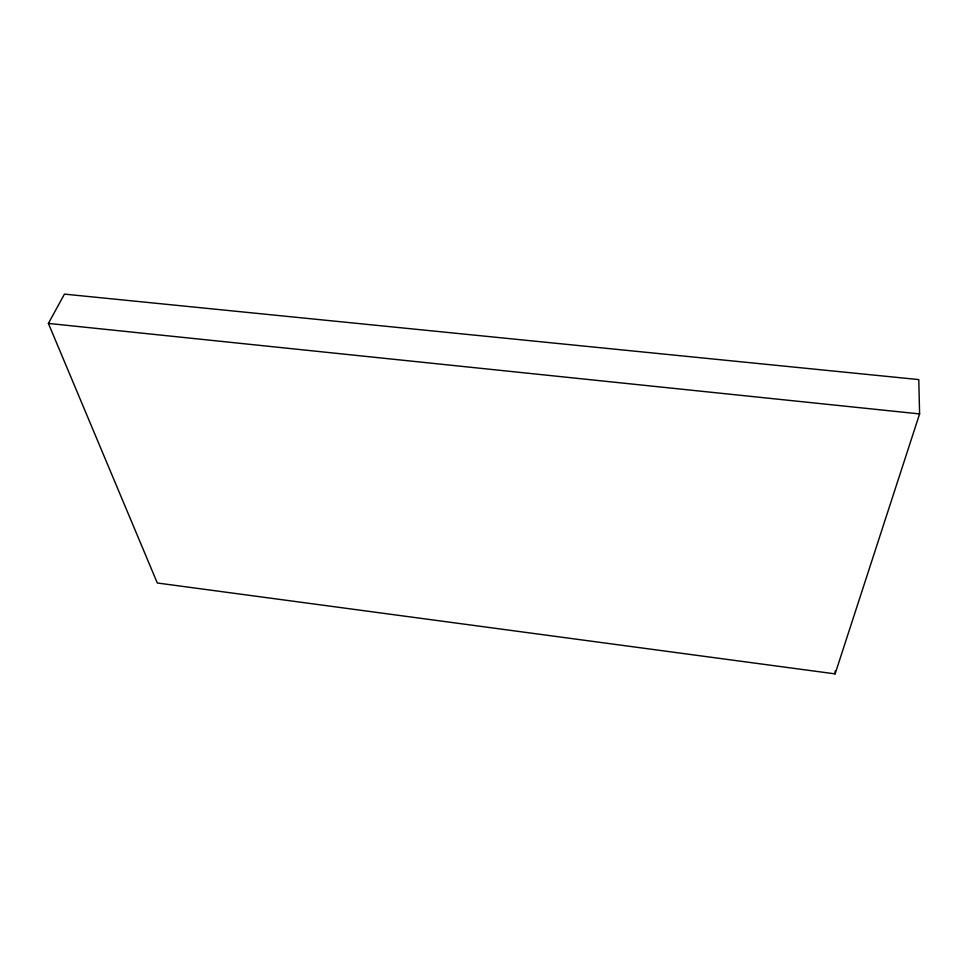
<?xml version="1.0" encoding="UTF-8"?>
<svg xmlns="http://www.w3.org/2000/svg" width="968" height="968" viewBox="0 0 968 968"><rect width="100%" height="100%" fill="white"/><g stroke="black" fill="none" stroke-linecap="round" stroke-linejoin="round"><path stroke-width="1.45" d="M835.106 673.885L919.6 413.917L918.777 379.589L64.457 294.115L48.4 323.421L157.3 582.99L835.106 673.885L835.178 670.957M48.4 323.421L919.6 413.917"/></g></svg>
